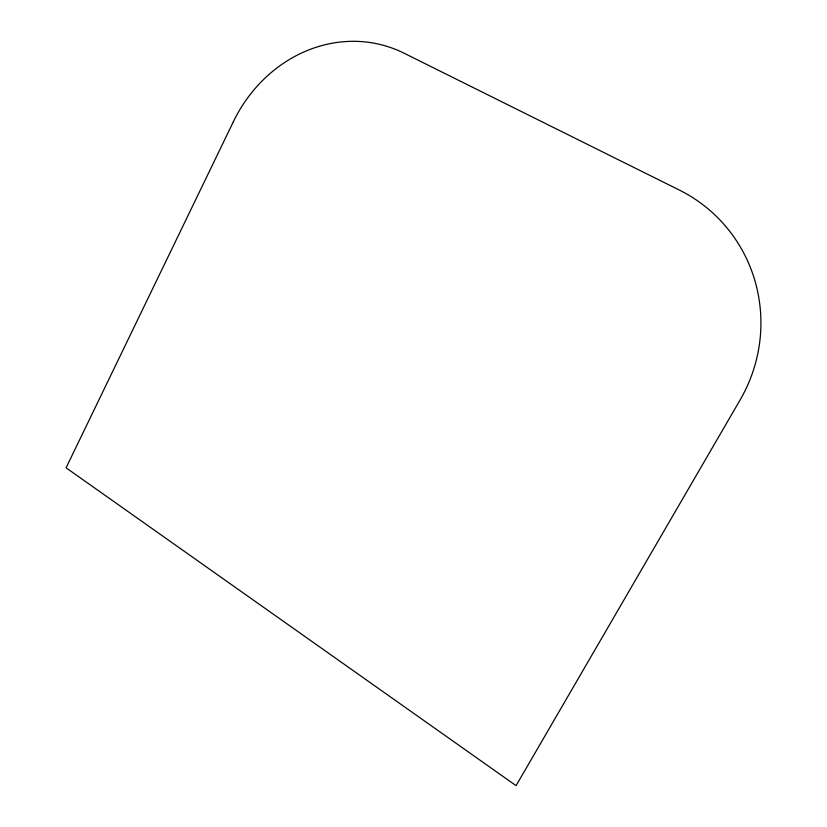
<?xml version="1.0" encoding="UTF-8"?>
<svg xmlns="http://www.w3.org/2000/svg" width="827" height="827" viewBox="0 0 827 827"><rect width="100%" height="100%" fill="white"/><g stroke="black" fill="none" stroke-linecap="round" stroke-linejoin="round"><path stroke-width="1.24" d="M233.359 121.734L66.088 467.813L516.069 785.65L740.082 399.999A151.91 149.067 -54.3 0 0 679.277 190.024L404.041 53.186A140.228 125.89 -71.9 0 0 233.359 121.734"/></g></svg>
